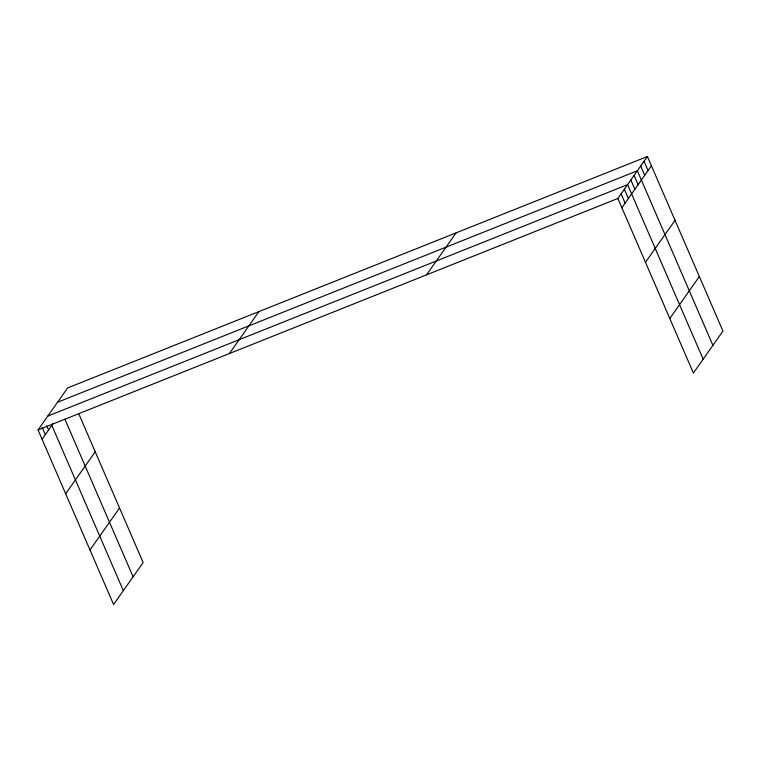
<?xml version="1.0" encoding="UTF-8"?>
<svg xmlns="http://www.w3.org/2000/svg" width="761" height="761" viewBox="0 0 761 761"><rect width="100%" height="100%" fill="white"/><g stroke="black" fill="none" stroke-linecap="round" stroke-linejoin="round"><path stroke-width="1.14" d="M78.697 413.604L143.144 562.522L113.589 604.5L38.05 429.936L67.605 387.958L647.411 156.5L722.95 331.064L693.395 373.042L617.856 198.478L647.411 156.5M42.064 439.221L53.118 423.516M65.665 493.765L95.22 451.787M89.988 549.956L119.544 507.977M229.384 353.561L258.94 311.582M426.521 274.864L456.077 232.885M621.87 207.753L651.426 165.774M645.471 262.298L675.026 220.319M669.794 318.498L699.349 276.519M57.551 402.236L637.366 170.768L712.905 345.332M47.8 416.086L627.606 184.628L703.145 359.182M38.05 429.936L617.856 198.478M644.063 161.256L648.077 170.54M640.714 166.012L644.729 175.296M634.113 175.391L638.127 184.666M630.859 180.005L634.874 189.289M624.362 189.242L628.377 198.526M621.109 193.865L625.123 203.139M64.875 419.149L133.099 576.79M51.815 425.361L123.339 590.65M46.782 425.856L48.571 429.984M42.197 427.387L45.318 434.598"/></g></svg>
